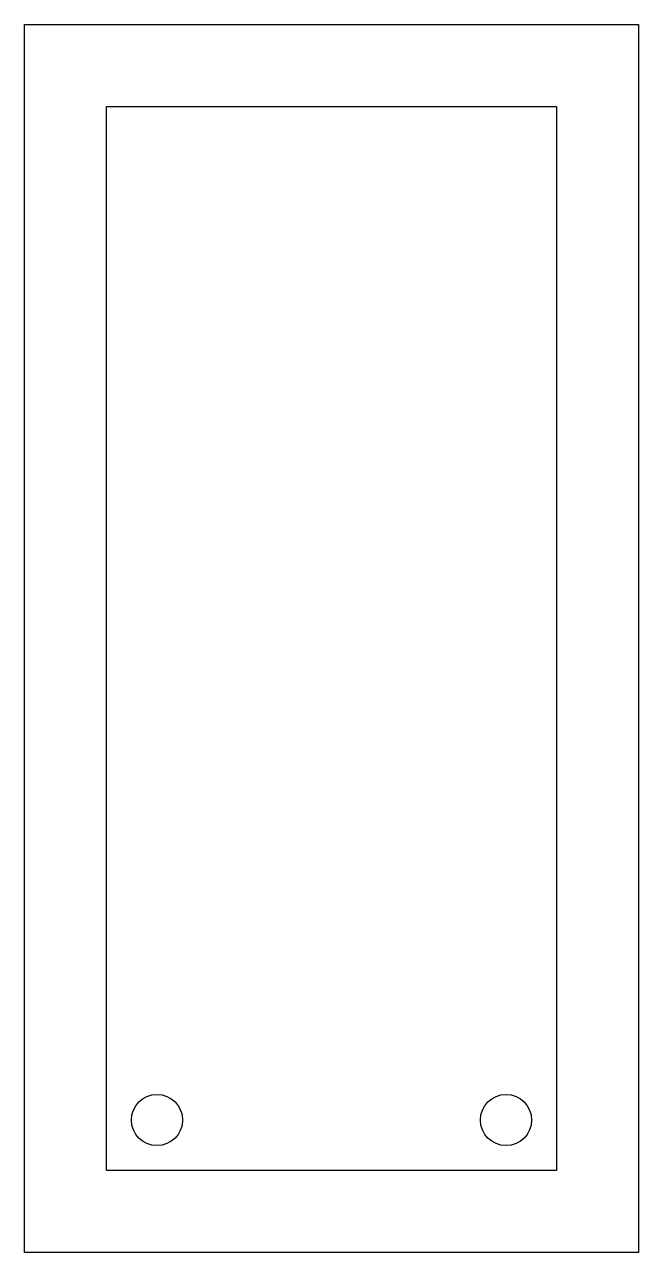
# Model space of a CAD drawing. Header units: metres. Extents: x 0 to 300, y 0 to 600.
import ezdxf

# ---------------------------------------------------------------- set-up
doc = ezdxf.new("R2010")
doc.units = ezdxf.units.M

msp = doc.modelspace()

# ---------------------------------------------------------------- linework, layer by layer
for centre in [(64.696705, 64.696705), (235.303295, 64.696705)]:
    msp.add_circle(centre, 12.5)
at = {"layer": 'CONCRETE'}
msp.add_lwpolyline([(0, 0), (0, 600), (300, 600), (300, 0)], close=True, dxfattribs=at)
at = {"layer": 'STIRRUPS'}
msp.add_lwpolyline([(40, 40), (40, 560), (260, 560), (260, 40)], close=True, dxfattribs=at)

doc.saveas('drawing.dxf')
